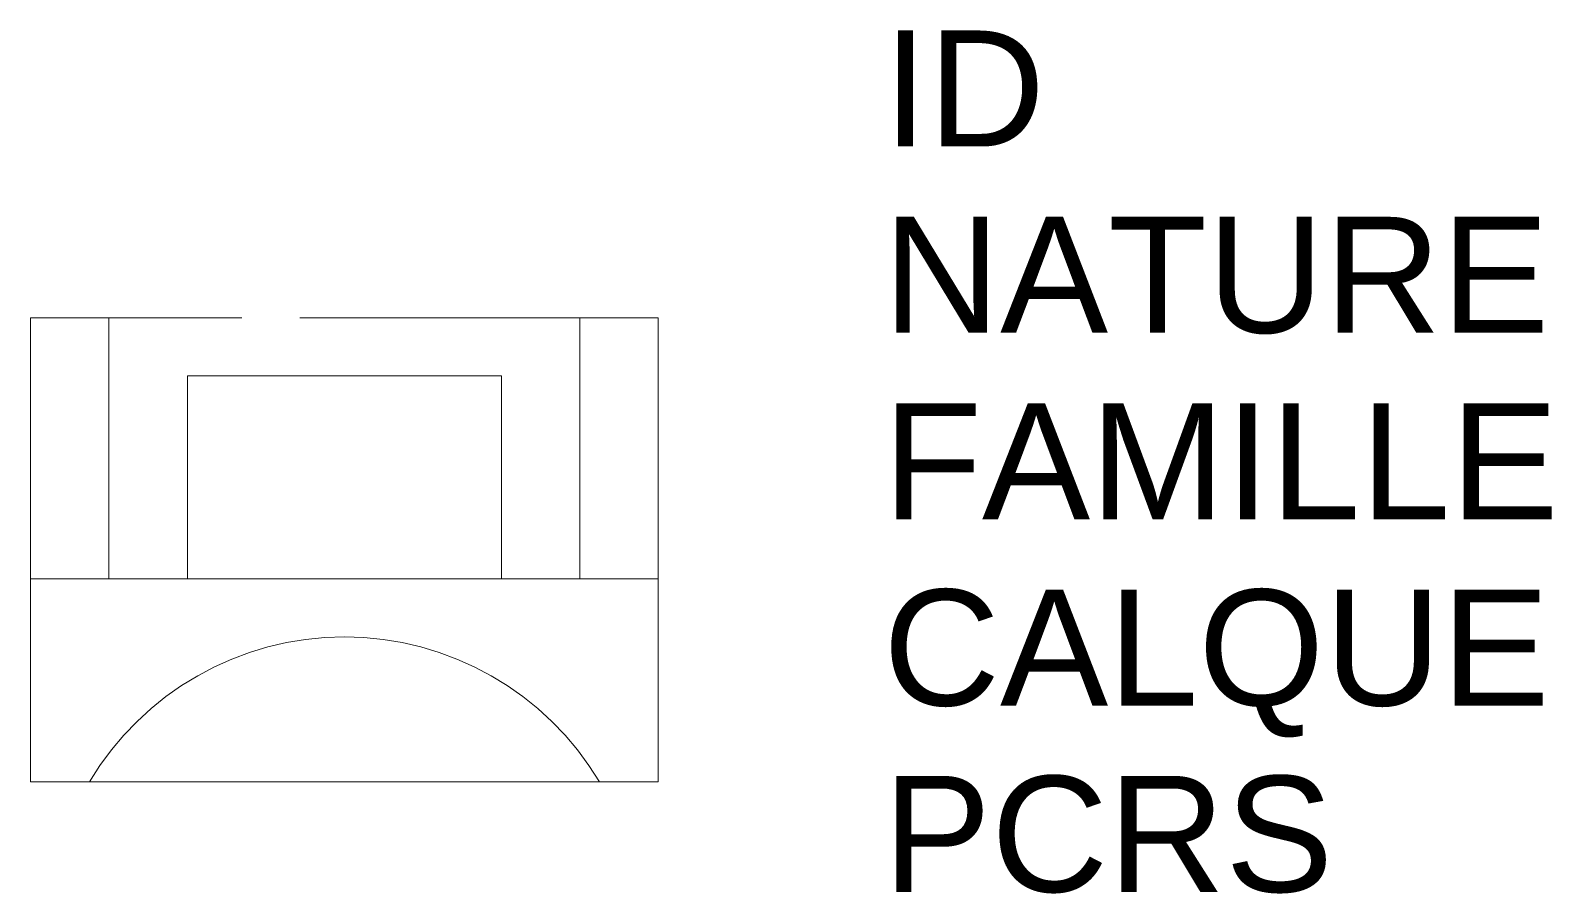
# Model space of a CAD drawing. Header units: metres. Extents: x 0 to 2.62, y -0.19 to 1.3.
import ezdxf

# ---------------------------------------------------------------- set-up
doc = ezdxf.new("R2010")
doc.units = ezdxf.units.M
doc.linetypes.add('Socle_Continu', pattern=[2.5, 2.5, 0])
doc.layers.add('EAUPL_SCS', color=5, linetype='Socle_Continu', lineweight=13, true_color=0x0000ff)
doc.styles.get("Standard").update_dxf_attribs({"font": 'arial.ttf'})

msp = doc.modelspace()

# ---------------------------------------------------------------- linework, layer by layer
at = {"layer": 'EAUPL_SCS', "linetype": 'Socle_Continu'}
for p, q in [((0.1353, 0.8), (0.1353, 0.35)), ((0.947, 0.35), (0.947, 0.8)), ((0, 0.35), (1.0823, 0.35))]:
    msp.add_line(p, q, dxfattribs=at)
at = {"layer": 'EAUPL_SCS', "linetype": 'Socle_Continu', "flags": 128}
msp.add_lwpolyline([(0, 0), (1.0823, 0), (1.0823, 0.8), (0.947, 0.8), (0.1353, 0.8), (0, 0.8), (0, 0.35)], close=True, dxfattribs=at)
msp.add_lwpolyline([(0.2706, 0.35), (0.2706, 0.7), (0.8117, 0.7), (0.8117, 0.35)], dxfattribs=at)
at = {"layer": 'EAUPL_SCS', "linetype": 'Socle_Continu'}
msp.add_arc((0.5412, -0.2616), 0.5116, 30.7558, 149.2442, dxfattribs=at)

# ---------------------------------------------------------------- texts
at = {"layer": 'EAUPL_SCS', "linetype": 'Socle_Continu', "flags": 9}
for tag, p, s in [('ID', (1.4696, 1.0956), 'BP_0092'), ('NATURE', (1.4696, 0.7743), 'Avaloir (tampon)'), ('FAMILLE', (1.4696, 0.453), 'Eau pluviale'), ('CALQUE', (1.4696, 0.1318), 'EAUPL_SCS'), ('PCRS', (1.4696, -0.1895), 'AffleurantSymbole')]:
    msp.add_attdef(tag, p, s, height=0.2, dxfattribs=at)

doc.saveas('drawing.dxf')
